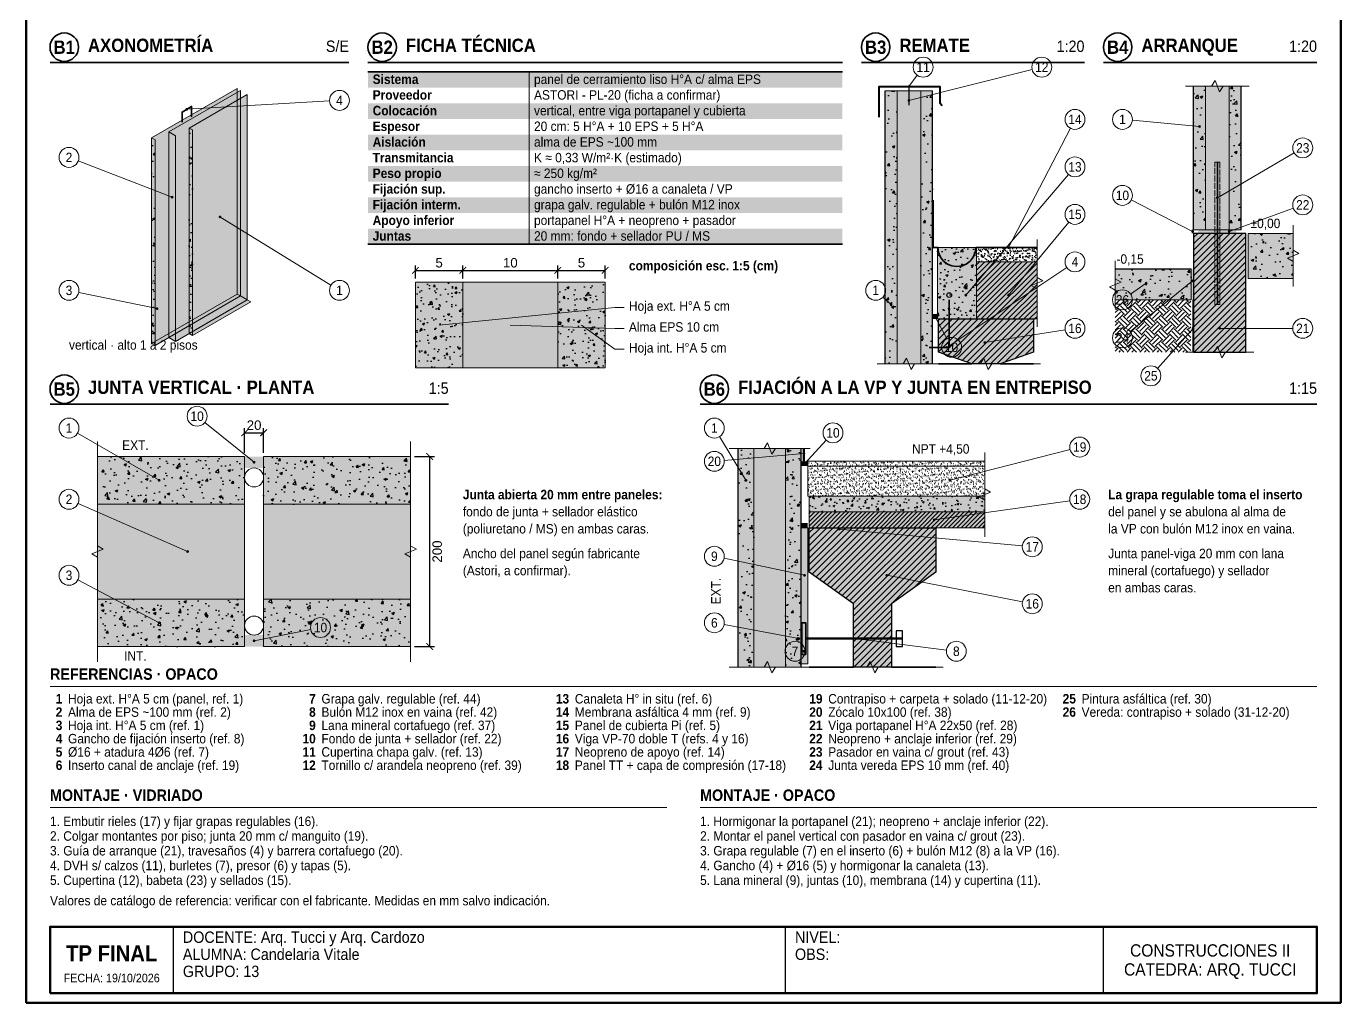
# Model space of a CAD drawing. Header units: millimetres. Extents: x 10 to 287, y 10 to 410.
# Drawn here: x 10 to 287, y 10 to 215.6 of the extents above; entities that cross this region are included whole.
import ezdxf
from ezdxf.enums import TextEntityAlignment as Align

# ---------------------------------------------------------------- set-up
doc = ezdxf.new("R2010")
doc.units = ezdxf.units.MM
doc.linetypes.add('DASHED', pattern=[1.524, 1.27, -0.254])
for name, color, linetype in [('0-MARCO', 7, 'Continuous'), ('1-ACERO', 7, 'Continuous'), ('1-AISLACION', 8, 'Continuous'), ('1-CHAPA', 7, 'Continuous'), ('1-CONTORNO', 7, 'Continuous'), ('1-EPDM', 250, 'Continuous'), ('1-HORMIGON', 8, 'Continuous'), ('1-OCULTAR', 7, 'Continuous'), ('1-SELLADOS', 250, 'Continuous'), ('1-SUELO', 8, 'Continuous'), ('1-TORNILLERIA', 7, 'Continuous'), ('1-VISTA', 8, 'Continuous'), ('2-COTAS', 7, 'Continuous'), ('3-REFERENCIAS', 7, 'Continuous'), ('3-TABLAS', 7, 'Continuous'), ('3-TEXTOS', 7, 'Continuous'), ('3-TITULOS', 7, 'Continuous')]:
    doc.layers.add(name, color=color, linetype=linetype)
doc.styles.add('ARIAL', font='arial.ttf')
doc.styles.add('ARIAL-NEGRITA', font='arialbd.ttf')
doc.dimstyles.new('CATALOGO', dxfattribs={"dimtxt": 2, "dimasz": 1.4, "dimexe": 1, "dimexo": 0.8, "dimgap": 0.6, "dimtad": 1, "dimdec": 0, "dimtxsty": 'ARIAL', "dimblk": 'ARCHTICK', "dimcen": 2.5, "dimclrd": 7, "dimclre": 7, "dimclrt": 7, "dimazin": 3, "dimtfac": 1, "dimtmove": 0, "dimatfit": 3, "dimarcsym": 0})

# ---------------------------------------------------------------- blocks, each defined once
blk = doc.blocks.new('_ARCHTICK')
at = {"color": 0, "linetype": 'ByBlock', "const_width": 0.15}
blk.add_lwpolyline([(-0.5, -0.5), (0.5, 0.5)], dxfattribs=at)

msp = doc.modelspace()

# ---------------------------------------------------------------- hatches: boundary and pattern name
at = {"layer": '1-ACERO'}
h = msp.add_hatch(color=8, dxfattribs=at)
h.dxf.hatch_style = 1
h.paths.add_polyline_path([(173.6, 124), (174.13, 124), (174.13, 126.67), (173.6, 126.67)])
h = msp.add_hatch(color=8, dxfattribs=at)
h.dxf.hatch_style = 1
h.paths.add_polyline_path([(172.33, 84.67), (173.33, 84.67), (173.33, 88.67), (172.33, 88.67)])
at = {"layer": '1-AISLACION', "true_color": 0xfcf3cd}
h = msp.add_hatch(color=254, dxfattribs=at)
h.dxf.hatch_style = 1
h.paths.add_polyline_path([(258.5, 172.75), (263.5, 172.75), (263.5, 203), (258.5, 203)])
h = msp.add_hatch(color=254, dxfattribs=at)
h.dxf.hatch_style = 1
h.paths.add_polyline_path([(193.5, 144.5), (198.5, 144.5), (198.5, 202), (193.5, 202)])
h = msp.add_hatch(color=254, dxfattribs=at)
h.dxf.hatch_style = 1
h.paths.add_polyline_path([(255.5, 158), (256, 158), (256, 164.5), (255.5, 164.5)])
h = msp.add_hatch(color=254, dxfattribs=at)
h.dxf.hatch_style = 1
h.paths.add_polyline_path([(163.33, 80.67), (170, 80.67), (170, 126.67), (163.33, 126.67)])
h = msp.add_hatch(color=254, dxfattribs=at)
h.dxf.hatch_style = 1
h.paths.add_polyline_path([(25, 115), (56, 115), (56, 95), (25, 95)])
h = msp.add_hatch(color=254, dxfattribs=at)
h.dxf.hatch_style = 1
h.paths.add_polyline_path([(60, 115), (91, 115), (91, 95), (60, 95)])
at = {"layer": '1-AISLACION'}
h = msp.add_hatch(dxfattribs=at)
h.set_pattern_fill('INSUL', color=8, scale=0.03, angle=90)
h.paths.add_polyline_path([(173.33, 81.33), (174.67, 81.33), (174.67, 110), (173.33, 110)])
at = {"layer": '1-EPDM'}
h = msp.add_hatch(color=250, dxfattribs=at)
h.dxf.hatch_style = 1
h.paths.add_polyline_path([(257, 172), (265, 172), (265, 172.75), (257, 172.75)])
at = {"layer": '1-HORMIGON', "true_color": 0xe1e1e1}
h = msp.add_hatch(color=254, dxfattribs=at)
h.dxf.hatch_style = 1
h.paths.add_polyline_path([(256, 172.75), (258.5, 172.75), (258.5, 203), (256, 203)])
at = {"layer": '1-HORMIGON'}
h = msp.add_hatch(dxfattribs=at)
h.set_pattern_fill('AR-CONC', color=8, scale=0.03)
h.paths.add_polyline_path([(256, 172.75), (258.5, 172.75), (258.5, 203), (256, 203)])
at = {"layer": '1-HORMIGON', "true_color": 0xe1e1e1}
h = msp.add_hatch(color=254, dxfattribs=at)
h.dxf.hatch_style = 1
h.paths.add_polyline_path([(263.5, 172.75), (266, 172.75), (266, 203), (263.5, 203)])
at = {"layer": '1-HORMIGON'}
h = msp.add_hatch(dxfattribs=at)
h.set_pattern_fill('AR-CONC', color=8, scale=0.03)
h.paths.add_polyline_path([(263.5, 172.75), (266, 172.75), (266, 203), (263.5, 203)])
at = {"layer": '1-HORMIGON', "true_color": 0xe1e1e1}
h = msp.add_hatch(color=254, dxfattribs=at)
h.dxf.hatch_style = 1
h.paths.add_polyline_path([(191, 144.5), (193.5, 144.5), (193.5, 202), (191, 202)])
at = {"layer": '1-HORMIGON'}
h = msp.add_hatch(dxfattribs=at)
h.set_pattern_fill('AR-CONC', color=8, scale=0.03)
h.paths.add_polyline_path([(191, 144.5), (193.5, 144.5), (193.5, 202), (191, 202)])
at = {"layer": '1-HORMIGON', "true_color": 0xe1e1e1}
h = msp.add_hatch(color=254, dxfattribs=at)
h.dxf.hatch_style = 1
h.paths.add_polyline_path([(198.5, 144.5), (201, 144.5), (201, 202), (198.5, 202)])
at = {"layer": '1-HORMIGON'}
h = msp.add_hatch(dxfattribs=at)
h.set_pattern_fill('AR-CONC', color=8, scale=0.03)
h.paths.add_polyline_path([(198.5, 144.5), (201, 144.5), (201, 202), (198.5, 202)])
h = msp.add_hatch(dxfattribs=at)
h.set_pattern_fill('AR-CONC', color=8, scale=0.02)
h.paths.add_polyline_path([(45.05, 150.49), (45.05, 193.77), (44.33, 194.18), (44.33, 150.91)])
h = msp.add_hatch(dxfattribs=at)
h.set_pattern_fill('AR-CONC', color=8, scale=0.02)
h.paths.add_polyline_path([(37.13, 148.41), (37.13, 191.69), (36.41, 192.1), (36.41, 148.83)])
at = {"layer": '1-HORMIGON', "true_color": 0xd7d7d7}
h = msp.add_hatch(color=254, dxfattribs=at)
h.dxf.hatch_style = 1
h.paths.add_polyline_path([(256, 147), (267, 147), (267, 172), (256, 172)])
at = {"layer": '1-HORMIGON'}
h = msp.add_hatch(dxfattribs=at)
h.set_pattern_fill('ANSI31', color=8, scale=0.3)
h.paths.add_polyline_path([(256, 147), (267, 147), (267, 172), (256, 172)])
at = {"layer": '1-HORMIGON', "true_color": 0xe1e1e1}
h = msp.add_hatch(color=254, dxfattribs=at)
h.dxf.hatch_style = 1
h.paths.add_polyline_path([(267.5, 162.5), (277, 162.5), (277, 172), (267.5, 172)])
at = {"layer": '1-HORMIGON'}
h = msp.add_hatch(dxfattribs=at)
h.set_pattern_fill('AR-CONC', color=8, scale=0.03)
h.paths.add_polyline_path([(267.5, 162.5), (277, 162.5), (277, 172), (267.5, 172)])
at = {"layer": '1-HORMIGON', "true_color": 0xe1e1e1}
h = msp.add_hatch(color=254, dxfattribs=at)
h.dxf.hatch_style = 1
h.paths.add_polyline_path([(202, 154), (210.25, 154), (210.25, 169), (202, 169)])
at = {"layer": '1-HORMIGON'}
h = msp.add_hatch(dxfattribs=at)
h.set_pattern_fill('AR-CONC', color=8, scale=0.025)
h.paths.add_polyline_path([(202, 154), (210.25, 154), (210.25, 169), (202, 169)])
h = msp.add_hatch(dxfattribs=at)
h.set_pattern_fill('AR-SAND', color=8, scale=0.02)
h.paths.add_polyline_path([(210.25, 166), (223, 166), (223, 169), (210.25, 169)])
at = {"layer": '1-HORMIGON', "true_color": 0xd7d7d7}
h = msp.add_hatch(color=254, dxfattribs=at)
h.dxf.hatch_style = 1
h.paths.add_polyline_path([(210.25, 154), (223, 154), (223, 166), (210.25, 166)])
at = {"layer": '1-HORMIGON'}
h = msp.add_hatch(dxfattribs=at)
h.set_pattern_fill('ANSI31', color=8, scale=0.25)
h.paths.add_polyline_path([(210.25, 154), (223, 154), (223, 166), (210.25, 166)])
at = {"layer": '1-HORMIGON', "true_color": 0xe1e1e1}
h = msp.add_hatch(color=254, dxfattribs=at)
h.dxf.hatch_style = 1
h.paths.add_polyline_path([(239.5, 158), (255.5, 158), (255.5, 164.5), (239.5, 164.5)])
at = {"layer": '1-HORMIGON'}
h = msp.add_hatch(dxfattribs=at)
h.set_pattern_fill('AR-CONC', color=8, scale=0.03)
h.paths.add_polyline_path([(239.5, 158), (255.5, 158), (255.5, 164.5), (239.5, 164.5)])
at = {"layer": '1-HORMIGON', "true_color": 0xe1e1e1}
h = msp.add_hatch(color=254, dxfattribs=at)
h.dxf.hatch_style = 1
h.paths.add_polyline_path([(92, 143.7), (102, 143.7), (102, 161.7), (92, 161.7)])
at = {"layer": '1-HORMIGON'}
h = msp.add_hatch(dxfattribs=at)
h.set_pattern_fill('AR-CONC', color=8, scale=0.025)
h.paths.add_polyline_path([(92, 143.7), (102, 143.7), (102, 161.7), (92, 161.7)])
at = {"layer": '1-HORMIGON', "true_color": 0xfcf3cd}
h = msp.add_hatch(color=254, dxfattribs=at)
h.dxf.hatch_style = 1
h.paths.add_polyline_path([(102, 143.7), (122, 143.7), (122, 161.7), (102, 161.7)])
at = {"layer": '1-HORMIGON', "true_color": 0xe1e1e1}
h = msp.add_hatch(color=254, dxfattribs=at)
h.dxf.hatch_style = 1
h.paths.add_polyline_path([(122, 143.7), (132, 143.7), (132, 161.7), (122, 161.7)])
at = {"layer": '1-HORMIGON'}
h = msp.add_hatch(dxfattribs=at)
h.set_pattern_fill('AR-CONC', color=8, scale=0.025)
h.paths.add_polyline_path([(122, 143.7), (132, 143.7), (132, 161.7), (122, 161.7)])
at = {"layer": '1-HORMIGON', "true_color": 0xd7d7d7}
h = msp.add_hatch(color=254, dxfattribs=at)
h.dxf.hatch_style = 1
h.paths.add_polyline_path([(202.25, 154), (222.25, 154), (222.25, 147), (215.25, 144.5), (222.25, 144.5), (202.25, 144.5), (209.25, 144.5), (202.25, 147)])
at = {"layer": '1-HORMIGON'}
h = msp.add_hatch(dxfattribs=at)
h.set_pattern_fill('ANSI31', color=8, scale=0.3)
h.paths.add_polyline_path([(202.25, 154), (222.25, 154), (222.25, 147), (215.25, 144.5), (222.25, 144.5), (202.25, 144.5), (209.25, 144.5), (202.25, 147)])
at = {"layer": '1-HORMIGON', "true_color": 0xe1e1e1}
h = msp.add_hatch(color=254, dxfattribs=at)
h.dxf.hatch_style = 1
h.paths.add_polyline_path([(25, 125), (56, 125), (56, 115), (25, 115)])
at = {"layer": '1-HORMIGON'}
h = msp.add_hatch(dxfattribs=at)
h.set_pattern_fill('AR-CONC', color=8, scale=0.03)
h.paths.add_polyline_path([(25, 125), (56, 125), (56, 115), (25, 115)])
at = {"layer": '1-HORMIGON', "true_color": 0xe1e1e1}
h = msp.add_hatch(color=254, dxfattribs=at)
h.dxf.hatch_style = 1
h.paths.add_polyline_path([(60, 125), (91, 125), (91, 115), (60, 115)])
at = {"layer": '1-HORMIGON'}
h = msp.add_hatch(dxfattribs=at)
h.set_pattern_fill('AR-CONC', color=8, scale=0.03)
h.paths.add_polyline_path([(60, 125), (91, 125), (91, 115), (60, 115)])
at = {"layer": '1-HORMIGON', "true_color": 0xe1e1e1}
h = msp.add_hatch(color=254, dxfattribs=at)
h.dxf.hatch_style = 1
h.paths.add_polyline_path([(160, 80.67), (163.33, 80.67), (163.33, 126.67), (160, 126.67)])
at = {"layer": '1-HORMIGON'}
h = msp.add_hatch(dxfattribs=at)
h.set_pattern_fill('AR-CONC', color=8, scale=0.03)
h.paths.add_polyline_path([(160, 80.67), (163.33, 80.67), (163.33, 126.67), (160, 126.67)])
at = {"layer": '1-HORMIGON', "true_color": 0xe1e1e1}
h = msp.add_hatch(color=254, dxfattribs=at)
h.dxf.hatch_style = 1
h.paths.add_polyline_path([(170, 80.67), (173.33, 80.67), (173.33, 126.67), (170, 126.67)])
at = {"layer": '1-HORMIGON'}
h = msp.add_hatch(dxfattribs=at)
h.set_pattern_fill('AR-CONC', color=8, scale=0.03)
h.paths.add_polyline_path([(170, 80.67), (173.33, 80.67), (173.33, 126.67), (170, 126.67)])
h = msp.add_hatch(dxfattribs=at)
h.set_pattern_fill('AR-SAND', color=8, scale=0.02)
h.paths.add_polyline_path([(174.67, 116.67), (212, 116.67), (212, 124), (174.67, 124)])
at = {"layer": '1-HORMIGON', "true_color": 0xe1e1e1}
h = msp.add_hatch(color=254, dxfattribs=at)
h.dxf.hatch_style = 1
h.paths.add_polyline_path([(175, 113.33), (212, 113.33), (212, 116.67), (175, 116.67)])
at = {"layer": '1-HORMIGON'}
h = msp.add_hatch(dxfattribs=at)
h.set_pattern_fill('AR-CONC', color=8, scale=0.02)
h.paths.add_polyline_path([(175, 113.33), (212, 113.33), (212, 116.67), (175, 116.67)])
at = {"layer": '1-HORMIGON', "true_color": 0xd7d7d7}
h = msp.add_hatch(color=254, dxfattribs=at)
h.dxf.hatch_style = 1
h.paths.add_polyline_path([(175, 110), (212, 110), (212, 113.33), (175, 113.33)])
at = {"layer": '1-HORMIGON'}
h = msp.add_hatch(dxfattribs=at)
h.set_pattern_fill('ANSI31', color=8, scale=0.2)
h.paths.add_polyline_path([(175, 110), (212, 110), (212, 113.33), (175, 113.33)])
at = {"layer": '1-HORMIGON', "true_color": 0xd7d7d7}
h = msp.add_hatch(color=254, dxfattribs=at)
h.dxf.hatch_style = 1
h.paths.add_polyline_path([(175, 110), (201.67, 110), (201.67, 100.67), (192.33, 94), (192.33, 80.67), (201.67, 80.67), (175, 80.67), (184.33, 80.67), (184.33, 94), (175, 100.67)])
at = {"layer": '1-HORMIGON'}
h = msp.add_hatch(dxfattribs=at)
h.set_pattern_fill('ANSI31', color=8, scale=0.3)
h.paths.add_polyline_path([(175, 110), (201.67, 110), (201.67, 100.67), (192.33, 94), (192.33, 80.67), (201.67, 80.67), (175, 80.67), (184.33, 80.67), (184.33, 94), (175, 100.67)])
at = {"layer": '1-HORMIGON', "true_color": 0xe1e1e1}
h = msp.add_hatch(color=254, dxfattribs=at)
h.dxf.hatch_style = 1
h.paths.add_polyline_path([(25, 95), (56, 95), (56, 85), (25, 85)])
at = {"layer": '1-HORMIGON'}
h = msp.add_hatch(dxfattribs=at)
h.set_pattern_fill('AR-CONC', color=8, scale=0.03)
h.paths.add_polyline_path([(25, 95), (56, 95), (56, 85), (25, 85)])
at = {"layer": '1-HORMIGON', "true_color": 0xe1e1e1}
h = msp.add_hatch(color=254, dxfattribs=at)
h.dxf.hatch_style = 1
h.paths.add_polyline_path([(60, 95), (91, 95), (91, 85), (60, 85)])
at = {"layer": '1-HORMIGON'}
h = msp.add_hatch(dxfattribs=at)
h.set_pattern_fill('AR-CONC', color=8, scale=0.03)
h.paths.add_polyline_path([(60, 95), (91, 95), (91, 85), (60, 85)])
at = {"layer": '1-OCULTAR', "true_color": 0xe1e1e1}
h = msp.add_hatch(color=254, dxfattribs=at)
h.dxf.hatch_style = 1
h.paths.add_polyline_path([(36.41, 192.1), (36.41, 148.83), (54.42, 159.23), (54.42, 202.5)])
at = {"layer": '1-OCULTAR', "true_color": 0xfcf3cd}
h = msp.add_hatch(color=254, dxfattribs=at)
h.dxf.hatch_style = 1
h.paths.add_polyline_path([(40.01, 193.35), (40.01, 150.08), (55.14, 158.82), (55.14, 202.09)])
at = {"layer": '1-OCULTAR', "true_color": 0xe1e1e1}
h = msp.add_hatch(color=254, dxfattribs=at)
h.dxf.hatch_style = 1
h.paths.add_polyline_path([(44.33, 194.18), (44.33, 150.91), (56.58, 157.98), (56.58, 201.26)])
h = msp.add_hatch(color=254, dxfattribs=at)
h.dxf.hatch_style = 1
h.paths.add_polyline_path([(45.05, 150.49), (45.05, 193.77), (44.33, 194.18), (44.33, 150.91)])
h = msp.add_hatch(color=254, dxfattribs=at)
h.dxf.hatch_style = 1
h.paths.add_polyline_path([(37.13, 148.41), (37.13, 191.69), (36.41, 192.1), (36.41, 148.83)])
at = {"layer": '1-OCULTAR', "true_color": 0xfcf3cd}
h = msp.add_hatch(color=254, dxfattribs=at)
h.dxf.hatch_style = 1
h.paths.add_polyline_path([(41.45, 149.25), (41.45, 192.52), (40.01, 193.35), (40.01, 150.08)])
at = {"layer": '1-OCULTAR', "true_color": 0xffffff}
h = msp.add_hatch(color=7, dxfattribs=at)
h.dxf.hatch_style = 1
h.paths.add_polyline_path([(202.1, 169), (202.24, 167.96), (202.64, 167), (203.27, 166.17), (204.1, 165.54), (205.06, 165.14), (206.1, 165), (207.14, 165.14), (208.1, 165.54), (208.93, 166.17), (209.56, 167), (209.96, 167.96), (210.1, 169)])
at = {"layer": '1-OCULTAR', "true_color": 0xe1e1e1}
h = msp.add_hatch(color=254, dxfattribs=at)
h.dxf.hatch_style = 1
h.paths.add_polyline_path([(36.41, 148.83), (37.13, 148.41), (55.14, 158.82), (54.42, 159.23)])
at = {"layer": '1-OCULTAR', "true_color": 0xfcf3cd}
h = msp.add_hatch(color=254, dxfattribs=at)
h.dxf.hatch_style = 1
h.paths.add_polyline_path([(40.01, 150.08), (41.45, 149.25), (56.58, 157.98), (55.14, 158.82)])
at = {"layer": '1-OCULTAR', "true_color": 0xe1e1e1}
h = msp.add_hatch(color=254, dxfattribs=at)
h.dxf.hatch_style = 1
h.paths.add_polyline_path([(44.33, 150.91), (45.05, 150.49), (57.31, 157.57), (56.58, 157.98)])
at = {"layer": '1-SELLADOS'}
h = msp.add_hatch(color=250, dxfattribs=at)
h.dxf.hatch_style = 1
h.paths.add_polyline_path([(255.6, 172), (256, 172), (256, 172.75), (255.6, 172.75)])
h = msp.add_hatch(color=250, dxfattribs=at)
h.dxf.hatch_style = 1
h.paths.add_polyline_path([(201, 154), (202, 154), (202, 155), (201, 155)])
h = msp.add_hatch(color=250, dxfattribs=at)
h.dxf.hatch_style = 1
h.paths.add_polyline_path([(56, 125), (60, 125), (60, 122.6), (56, 122.6)])
h = msp.add_hatch(color=250, dxfattribs=at)
h.dxf.hatch_style = 1
h.paths.add_polyline_path([(173.33, 123), (174.67, 123), (174.67, 124), (173.33, 124)])
h = msp.add_hatch(color=250, dxfattribs=at)
h.dxf.hatch_style = 1
h.paths.add_polyline_path([(173.33, 110), (174.67, 110), (174.67, 111), (173.33, 111)])
h = msp.add_hatch(color=250, dxfattribs=at)
h.dxf.hatch_style = 1
h.paths.add_polyline_path([(56, 85), (60, 85), (60, 87.4), (56, 87.4)])
at = {"layer": '1-SUELO'}
h = msp.add_hatch(dxfattribs=at)
h.set_pattern_fill('EARTH', color=8, scale=0.3, angle=45)
h.paths.add_polyline_path([(239.5, 147), (255.4, 147), (255.4, 157.9), (239.5, 157.9)])
at = {"layer": '3-REFERENCIAS'}
h = msp.add_hatch(color=256, dxfattribs=at)
h.dxf.hatch_style = 1
edge = h.paths.add_edge_path()
edge.add_arc((196, 202.9), 0.3, 0, 360)
h = msp.add_hatch(color=256, dxfattribs=at)
h.dxf.hatch_style = 1
edge = h.paths.add_edge_path()
edge.add_arc((196, 200), 0.3, 0, 360)
h = msp.add_hatch(color=256, dxfattribs=at)
h.dxf.hatch_style = 1
edge = h.paths.add_edge_path()
edge.add_arc((43.83, 198.13), 0.3, 0, 360)
h = msp.add_hatch(color=256, dxfattribs=at)
h.dxf.hatch_style = 1
edge = h.paths.add_edge_path()
edge.add_arc((257.25, 194.5), 0.3, 0, 360)
h = msp.add_hatch(color=256, dxfattribs=at)
h.dxf.hatch_style = 1
edge = h.paths.add_edge_path()
edge.add_arc((40.73, 179.62), 0.3, 0, 360)
h = msp.add_hatch(color=256, dxfattribs=at)
h.dxf.hatch_style = 1
edge = h.paths.add_edge_path()
edge.add_arc((261, 179.5), 0.3, 0, 360)
h = msp.add_hatch(color=256, dxfattribs=at)
h.dxf.hatch_style = 1
edge = h.paths.add_edge_path()
edge.add_arc((50.82, 175.46), 0.3, 0, 360)
h = msp.add_hatch(color=256, dxfattribs=at)
h.dxf.hatch_style = 1
edge = h.paths.add_edge_path()
edge.add_arc((255.8, 172.4), 0.3, 0, 360)
h = msp.add_hatch(color=256, dxfattribs=at)
h.dxf.hatch_style = 1
edge = h.paths.add_edge_path()
edge.add_arc((263.5, 172.4), 0.3, 0, 360)
h = msp.add_hatch(color=256, dxfattribs=at)
h.dxf.hatch_style = 1
edge = h.paths.add_edge_path()
edge.add_arc((217, 169), 0.3, 0, 360)
h = msp.add_hatch(color=256, dxfattribs=at)
h.dxf.hatch_style = 1
edge = h.paths.add_edge_path()
edge.add_arc((246, 161.5), 0.3, 0, 360)
h = msp.add_hatch(color=256, dxfattribs=at)
h.dxf.hatch_style = 1
edge = h.paths.add_edge_path()
edge.add_arc((255.75, 162), 0.3, 0, 360)
h = msp.add_hatch(color=256, dxfattribs=at)
h.dxf.hatch_style = 1
edge = h.paths.add_edge_path()
edge.add_arc((208, 159), 0.3, 0, 360)
h = msp.add_hatch(color=256, dxfattribs=at)
h.dxf.hatch_style = 1
edge = h.paths.add_edge_path()
edge.add_arc((217, 159), 0.3, 0, 360)
h = msp.add_hatch(color=256, dxfattribs=at)
h.dxf.hatch_style = 1
edge = h.paths.add_edge_path()
edge.add_arc((37.56, 156.15), 0.3, 0, 360)
h = msp.add_hatch(color=256, dxfattribs=at)
h.dxf.hatch_style = 1
edge = h.paths.add_edge_path()
edge.add_arc((192.25, 157), 0.3, 0, 360)
h = msp.add_hatch(color=256, dxfattribs=at)
h.dxf.hatch_style = 1
edge = h.paths.add_edge_path()
edge.add_arc((201.5, 154.5), 0.3, 0, 360)
h = msp.add_hatch(color=256, dxfattribs=at)
h.dxf.hatch_style = 1
edge = h.paths.add_edge_path()
edge.add_arc((255.9, 152), 0.3, 0, 360)
h = msp.add_hatch(color=256, dxfattribs=at)
h.dxf.hatch_style = 1
edge = h.paths.add_edge_path()
edge.add_arc((261.5, 152), 0.3, 0, 360)
h = msp.add_hatch(color=256, dxfattribs=at)
h.dxf.hatch_style = 1
edge = h.paths.add_edge_path()
edge.add_arc((204, 148), 0.3, 0, 360)
h = msp.add_hatch(color=256, dxfattribs=at)
h.dxf.hatch_style = 1
edge = h.paths.add_edge_path()
edge.add_arc((212, 149), 0.3, 0, 360)
h = msp.add_hatch(color=256, dxfattribs=at)
h.dxf.hatch_style = 1
edge = h.paths.add_edge_path()
edge.add_arc((173.87, 125.67), 0.3, 0, 360)
h = msp.add_hatch(color=256, dxfattribs=at)
h.dxf.hatch_style = 1
edge = h.paths.add_edge_path()
edge.add_arc((58, 123.8), 0.3, 0, 360)
h = msp.add_hatch(color=256, dxfattribs=at)
h.dxf.hatch_style = 1
edge = h.paths.add_edge_path()
edge.add_arc((174, 123.47), 0.3, 0, 360)
h = msp.add_hatch(color=256, dxfattribs=at)
h.dxf.hatch_style = 1
edge = h.paths.add_edge_path()
edge.add_arc((38, 120), 0.3, 0, 360)
h = msp.add_hatch(color=256, dxfattribs=at)
h.dxf.hatch_style = 1
edge = h.paths.add_edge_path()
edge.add_arc((161.67, 120), 0.3, 0, 360)
h = msp.add_hatch(color=256, dxfattribs=at)
h.dxf.hatch_style = 1
edge = h.paths.add_edge_path()
edge.add_arc((204.67, 120), 0.3, 0, 360)
h = msp.add_hatch(color=256, dxfattribs=at)
h.dxf.hatch_style = 1
edge = h.paths.add_edge_path()
edge.add_arc((201.33, 111.67), 0.3, 0, 360)
h = msp.add_hatch(color=256, dxfattribs=at)
h.dxf.hatch_style = 1
edge = h.paths.add_edge_path()
edge.add_arc((181.33, 109.73), 0.3, 0, 360)
h = msp.add_hatch(color=256, dxfattribs=at)
h.dxf.hatch_style = 1
edge = h.paths.add_edge_path()
edge.add_arc((44, 105), 0.3, 0, 360)
h = msp.add_hatch(color=256, dxfattribs=at)
h.dxf.hatch_style = 1
edge = h.paths.add_edge_path()
edge.add_arc((174, 100), 0.3, 0, 360)
h = msp.add_hatch(color=256, dxfattribs=at)
h.dxf.hatch_style = 1
edge = h.paths.add_edge_path()
edge.add_arc((191.33, 100), 0.3, 0, 360)
h = msp.add_hatch(color=256, dxfattribs=at)
h.dxf.hatch_style = 1
edge = h.paths.add_edge_path()
edge.add_arc((38, 90), 0.3, 0, 360)
h = msp.add_hatch(color=256, dxfattribs=at)
h.dxf.hatch_style = 1
edge = h.paths.add_edge_path()
edge.add_arc((58, 86.2), 0.3, 0, 360)
h = msp.add_hatch(color=256, dxfattribs=at)
h.dxf.hatch_style = 1
edge = h.paths.add_edge_path()
edge.add_arc((172.8, 86.67), 0.3, 0, 360)
h = msp.add_hatch(color=256, dxfattribs=at)
h.dxf.hatch_style = 1
edge = h.paths.add_edge_path()
edge.add_arc((184.67, 86.67), 0.3, 0, 360)
h = msp.add_hatch(color=256, dxfattribs=at)
h.dxf.hatch_style = 1
edge = h.paths.add_edge_path()
edge.add_arc((173.87, 84), 0.3, 0, 360)
at = {"layer": '3-TABLAS', "true_color": 0xeeeeee}
h = msp.add_hatch(color=7, dxfattribs=at)
h.dxf.hatch_style = 1
h.paths.add_polyline_path([(82, 202.7), (182, 202.7), (182, 206), (82, 206)])
h = msp.add_hatch(color=7, dxfattribs=at)
h.dxf.hatch_style = 1
h.paths.add_polyline_path([(82, 196.1), (182, 196.1), (182, 199.4), (82, 199.4)])
h = msp.add_hatch(color=7, dxfattribs=at)
h.dxf.hatch_style = 1
h.paths.add_polyline_path([(82, 189.5), (182, 189.5), (182, 192.8), (82, 192.8)])
h = msp.add_hatch(color=7, dxfattribs=at)
h.dxf.hatch_style = 1
h.paths.add_polyline_path([(82, 182.9), (182, 182.9), (182, 186.2), (82, 186.2)])
h = msp.add_hatch(color=7, dxfattribs=at)
h.dxf.hatch_style = 1
h.paths.add_polyline_path([(82, 176.3), (182, 176.3), (182, 179.6), (82, 179.6)])
h = msp.add_hatch(color=7, dxfattribs=at)
h.dxf.hatch_style = 1
h.paths.add_polyline_path([(82, 169.7), (182, 169.7), (182, 173), (82, 173)])

# ---------------------------------------------------------------- linework, layer by layer
at = {"layer": '0-MARCO', "lineweight": 50}
for points in [[(10, 10), (287, 10), (287, 410), (10, 410)], [(15, 12), (282, 12), (282, 26), (15, 26)]]:
    msp.add_lwpolyline(points, close=True, dxfattribs=at)
at = {"layer": '0-MARCO', "lineweight": 25}
for points in [[(41, 12), (41, 26)], [(170, 12), (170, 26)], [(237, 12), (237, 26)]]:
    msp.add_lwpolyline(points, dxfattribs=at)
at = {"layer": '1-ACERO', "lineweight": 35}
msp.add_lwpolyline([(173.47, 83.33), (174.27, 83.33), (174.27, 90), (173.47, 90), (173.47, 83.33)], dxfattribs=at)
at = {"layer": '1-AISLACION', "lineweight": 9}
for points in [[(258.5, 172.75), (263.5, 172.75), (263.5, 203), (258.5, 203)], [(193.5, 144.5), (198.5, 144.5), (198.5, 202), (193.5, 202)], [(163.33, 80.67), (170, 80.67), (170, 126.67), (163.33, 126.67)], [(25, 115), (56, 115), (56, 95), (25, 95)], [(60, 115), (91, 115), (91, 95), (60, 95)], [(173.33, 81.33), (174.67, 81.33), (174.67, 110), (173.33, 110)]]:
    msp.add_lwpolyline(points, close=True, dxfattribs=at)
at = {"layer": '1-CHAPA', "lineweight": 40}
msp.add_lwpolyline([(189.75, 196.5), (189.75, 202.9), (202.5, 202.9), (202.5, 199.5), (203, 198.9)], dxfattribs=at)
at = {"layer": '1-CHAPA', "lineweight": 35}
msp.add_lwpolyline([(201.1, 179), (201.1, 169), (202.1, 169), (202.24, 167.96), (202.64, 167), (203.27, 166.17), (204.1, 165.54), (205.06, 165.14), (206.1, 165), (207.14, 165.14), (208.1, 165.54), (208.93, 166.17), (209.56, 167), (209.96, 167.96), (210.1, 169), (210.25, 169), (223, 169)], dxfattribs=at)
at = {"layer": '1-CONTORNO', "lineweight": 13}
for points in [[(36.41, 192.1), (36.41, 148.83), (54.42, 159.23), (54.42, 202.5)], [(40.01, 193.35), (40.01, 150.08), (55.14, 158.82), (55.14, 202.09)], [(44.33, 194.18), (44.33, 150.91), (56.58, 157.98), (56.58, 201.26)], [(36.41, 148.83), (37.13, 148.41), (55.14, 158.82), (54.42, 159.23)], [(40.01, 150.08), (41.45, 149.25), (56.58, 157.98), (55.14, 158.82)], [(44.33, 150.91), (45.05, 150.49), (57.31, 157.57), (56.58, 157.98)]]:
    msp.add_lwpolyline(points, close=True, dxfattribs=at)
for points in [[(254.3, 203), (259.8, 203), (260.52, 204.2), (261.48, 201.8), (262.2, 203), (267.7, 203)], [(277, 160.8), (277, 166.05), (275.8, 166.77), (278.2, 167.73), (277, 168.45), (277, 173.7)], [(223, 152.3), (223, 160.3), (221.8, 161.02), (224.2, 161.98), (223, 162.7), (223, 170.7)], [(239.5, 166.2), (239.5, 162.45), (240.7, 161.73), (238.3, 160.77), (239.5, 160.05), (239.5, 156.3)], [(254.3, 147), (260.3, 147), (261.02, 148.2), (261.98, 145.8), (262.7, 147), (268.7, 147)], [(189.3, 144.5), (194.8, 144.5), (195.52, 145.7), (196.48, 143.3), (197.2, 144.5), (202.7, 144.5)], [(200.8, 144.5), (211.05, 144.5), (211.77, 145.7), (212.73, 143.3), (213.45, 144.5), (223.7, 144.5)], [(25, 128.2), (25, 106.2), (26.2, 105.48), (23.8, 104.52), (25, 103.8), (25, 81.8)], [(91, 128.2), (91, 106.2), (92.2, 105.48), (89.8, 104.52), (91, 103.8), (91, 81.8)], [(158.13, 126.67), (165.47, 126.67), (166.19, 127.87), (167.15, 125.47), (167.87, 126.67), (175.2, 126.67)], [(212, 108.13), (212, 115.8), (210.8, 116.52), (213.2, 117.48), (212, 118.2), (212, 125.87)], [(158.13, 80.67), (165.47, 80.67), (166.19, 81.87), (167.15, 79.47), (167.87, 80.67), (175.2, 80.67)], [(173.47, 80.67), (187.13, 80.67), (187.85, 81.87), (188.81, 79.47), (189.53, 80.67), (203.2, 80.67)]]:
    msp.add_lwpolyline(points, dxfattribs=at)
at = {"layer": '1-CONTORNO', "lineweight": 25}
for points in [[(256, 172.75), (256, 203)], [(266, 172.75), (266, 203)], [(191, 144.5), (191, 202)], [(201, 144.5), (201, 202)], [(239.5, 164.5), (255.5, 164.5)], [(160, 80.67), (160, 126.67)], [(173.33, 80.67), (173.33, 126.67)]]:
    msp.add_lwpolyline(points, dxfattribs=at)
at = {"layer": '1-CONTORNO', "lineweight": 18}
for points in [[(45.05, 150.49), (45.05, 193.77), (44.33, 194.18), (44.33, 150.91)], [(37.13, 148.41), (37.13, 191.69), (36.41, 192.1), (36.41, 148.83)], [(41.45, 149.25), (41.45, 192.52), (40.01, 193.35), (40.01, 150.08)]]:
    msp.add_lwpolyline(points, close=True, dxfattribs=at)
at = {"layer": '1-HORMIGON', "lineweight": 13}
for points in [[(256, 172.75), (258.5, 172.75), (258.5, 203), (256, 203)], [(263.5, 172.75), (266, 172.75), (266, 203), (263.5, 203)], [(191, 144.5), (193.5, 144.5), (193.5, 202), (191, 202)], [(198.5, 144.5), (201, 144.5), (201, 202), (198.5, 202)], [(267.5, 162.5), (277, 162.5), (277, 172), (267.5, 172)], [(239.5, 158), (255.5, 158), (255.5, 164.5), (239.5, 164.5)], [(25, 125), (56, 125), (56, 115), (25, 115)], [(60, 125), (91, 125), (91, 115), (60, 115)], [(160, 80.67), (163.33, 80.67), (163.33, 126.67), (160, 126.67)], [(170, 80.67), (173.33, 80.67), (173.33, 126.67), (170, 126.67)], [(174.67, 116.67), (212, 116.67), (212, 124), (174.67, 124)], [(175, 113.33), (212, 113.33), (212, 116.67), (175, 116.67)], [(175, 110), (212, 110), (212, 113.33), (175, 113.33)], [(25, 95), (56, 95), (56, 85), (25, 85)], [(60, 95), (91, 95), (91, 85), (60, 85)]]:
    msp.add_lwpolyline(points, close=True, dxfattribs=at)
at = {"layer": '1-HORMIGON', "lineweight": 25}
for points in [[(256, 147), (267, 147), (267, 172), (256, 172)], [(202.25, 154), (222.25, 154), (222.25, 147), (215.25, 144.5), (222.25, 144.5), (202.25, 144.5), (209.25, 144.5), (202.25, 147)], [(175, 110), (201.67, 110), (201.67, 100.67), (192.33, 94), (192.33, 80.67), (201.67, 80.67), (175, 80.67), (184.33, 80.67), (184.33, 94), (175, 100.67)]]:
    msp.add_lwpolyline(points, close=True, dxfattribs=at)
at = {"layer": '1-HORMIGON', "lineweight": 18}
for points in [[(202, 154), (210.25, 154), (210.25, 169), (202, 169)], [(210.25, 154), (223, 154), (223, 166), (210.25, 166)], [(92, 143.7), (102, 143.7), (102, 161.7), (92, 161.7)], [(102, 143.7), (122, 143.7), (122, 161.7), (102, 161.7)], [(122, 143.7), (132, 143.7), (132, 161.7), (122, 161.7)]]:
    msp.add_lwpolyline(points, close=True, dxfattribs=at)
at = {"layer": '1-HORMIGON', "lineweight": 9}
msp.add_lwpolyline([(174.67, 123), (212, 123)], dxfattribs=at)
at = {"layer": '1-SELLADOS', "lineweight": 35}
msp.add_lwpolyline([(255.9, 147), (255.9, 158)], dxfattribs=at)
at = {"layer": '1-SELLADOS', "lineweight": 13}
for centre in [(58, 120.6), (58, 89.4)]:
    msp.add_circle(centre, 2, dxfattribs=at)
at = {"layer": '1-TORNILLERIA', "lineweight": 25}
for points in [[(196, 202.9), (196, 199)], [(193.33, 85), (194.67, 85), (194.67, 88.33), (193.33, 88.33), (193.33, 85)]]:
    msp.add_lwpolyline(points, dxfattribs=at)
at = {"layer": '1-TORNILLERIA', "lineweight": 35}
for points in [[(42.82, 195.39), (42.82, 197.55), (44.84, 198.72), (44.84, 196.55)], [(261, 157), (261, 187)], [(200.25, 148), (204.5, 148), (204.5, 158)]]:
    msp.add_lwpolyline(points, dxfattribs=at)
at = {"layer": '1-TORNILLERIA', "lineweight": 50}
msp.add_lwpolyline([(174.27, 86.67), (194.67, 86.67)], dxfattribs=at)
at = {"layer": '1-TORNILLERIA', "lineweight": 25}
msp.add_circle((204.5, 159), 0.5, dxfattribs=at)
at = {"layer": '1-VISTA', "linetype": 'DASHED', "lineweight": 9}
msp.add_lwpolyline([(260.5, 157), (260.5, 187), (261.5, 187), (261.5, 157), (260.5, 157)], dxfattribs=at)
at = {"layer": '3-REFERENCIAS', "lineweight": 9}
for points in [[(221.96, 206.49), (196, 200)], [(197.76, 205.31), (196, 202.9)], [(73.9, 199.88), (43.83, 198.13)], [(230.03, 194.14), (217, 169)], [(243.09, 195.81), (257.25, 194.5)], [(277.19, 188.94), (261, 179.5)], [(20.96, 187.24), (40.73, 179.62)], [(229.64, 184.4), (208, 159)], [(242.87, 179.04), (255.8, 172.4)], [(277.02, 177.29), (263.5, 172.4)], [(74.21, 161.1), (50.82, 175.46)], [(229.67, 174.38), (217, 159)], [(229.25, 164.84), (204, 148)], [(242.63, 151.33), (255.75, 162)], [(242.72, 159.2), (246, 161.5)], [(21.06, 159.57), (37.56, 156.15)], [(190.54, 158.58), (192.25, 157)], [(97, 152.7), (134, 156.4), (136, 156.4)], [(112, 152.7), (134, 152), (136, 152)], [(127, 152.7), (134, 147.6), (136, 147.6)], [(204, 149.85), (201.5, 154.5)], [(228.93, 151.67), (212, 149)], [(248.4, 143.57), (255.9, 152)], [(276.9, 152), (261.5, 152)], [(47.63, 132.18), (58, 123.8)], [(20.82, 129.95), (38, 120)], [(156.09, 129.2), (161.67, 120)], [(178.58, 128.45), (174, 123.47)], [(157.09, 124.18), (173.87, 125.67)], [(229.97, 126.48), (204.67, 120)], [(20.92, 115.15), (44, 105)], [(229.92, 115.71), (201.33, 111.67)], [(219.91, 106.19), (181.33, 109.73)], [(157.05, 103.57), (174, 100)], [(219.94, 94.4), (191.33, 100)], [(20.86, 99.02), (38, 90)], [(157.06, 89.61), (172.8, 86.67)], [(69.94, 88.59), (58, 86.2)], [(203.92, 84.26), (184.67, 86.67)], [(174.1, 84), (173.87, 84)]]:
    msp.add_lwpolyline(points, dxfattribs=at)
at = {"layer": '3-REFERENCIAS', "lineweight": 18}
for centre in [(199, 207), (224, 207), (76, 200), (231, 196), (241, 196), (279, 190), (19, 188), (231, 186), (241, 180), (279, 178), (231, 176), (231, 166), (19, 160), (76, 160), (189, 160), (241, 158), (231, 152), (279, 152), (205, 148), (241, 150), (247, 142), (19, 131), (46, 133.5), (155, 131), (180, 130), (232, 127), (155, 124), (19, 116), (232, 116), (222, 106), (155, 104), (19, 100), (222, 94), (155, 90), (72, 89), (172, 84), (206, 84)]:
    msp.add_circle(centre, 2.1, dxfattribs=at)
at = {"layer": '3-TABLAS', "lineweight": 35}
for points in [[(82, 206), (182, 206)], [(82, 169.7), (182, 169.7)]]:
    msp.add_lwpolyline(points, dxfattribs=at)
at = {"layer": '3-TABLAS', "lineweight": 13}
msp.add_lwpolyline([(116, 206), (116, 169.7)], dxfattribs=at)
at = {"layer": '3-TITULOS', "lineweight": 35}
for points in [[(15, 208), (78, 208)], [(82, 208), (182, 208)], [(186, 208), (233, 208)], [(237, 208), (282, 208)], [(15, 136), (99, 136)], [(152, 136), (282, 136)]]:
    msp.add_lwpolyline(points, dxfattribs=at)
at = {"layer": '3-TITULOS', "lineweight": 18}
for points in [[(15, 76.6), (282, 76.6)], [(15, 51.1), (145, 51.1)], [(152, 51.1), (282, 51.1)]]:
    msp.add_lwpolyline(points, dxfattribs=at)
at = {"layer": '3-TITULOS', "lineweight": 35}
for centre in [(18, 211.2), (85, 211.2), (189, 211.2), (240, 211.2), (18, 139.2), (155, 139.2)]:
    msp.add_circle(centre, 3, dxfattribs=at)

# ---------------------------------------------------------------- texts
at = {"layer": '3-REFERENCIAS', "style": 'ARIAL', "width": 0.9}
for s, p in [('11', (199, 207)), ('12', (224, 207)), ('4', (76, 200)), ('14', (231, 196)), ('1', (241, 196)), ('2', (19, 188)), ('23', (279, 190)), ('13', (231, 186)), ('10', (241, 180)), ('22', (279, 178)), ('15', (231, 176)), ('4', (231, 166)), ('3', (19, 160)), ('1', (76, 160)), ('1', (189, 160)), ('26', (241, 158)), ('16', (231, 152)), ('21', (279, 152)), ('24', (241, 150)), ('10', (205, 148)), ('25', (247, 142)), ('10', (46, 133.5)), ('1', (19, 131)), ('1', (155, 131)), ('10', (180, 130)), ('19', (232, 127)), ('20', (155, 124)), ('2', (19, 116)), ('18', (232, 116)), ('17', (222, 106)), ('9', (155, 104)), ('3', (19, 100)), ('16', (222, 94)), ('10', (72, 89)), ('6', (155, 90)), ('7', (172, 84)), ('8', (206, 84))]:
    msp.add_text(s, height=2, dxfattribs=at).set_placement(p, align=Align.MIDDLE_CENTER)
at = {"layer": '3-REFERENCIAS', "style": 'ARIAL-NEGRITA', "width": 0.9}
for s, p in [('1', (17.6, 73)), ('7', (71, 73)), ('13', (124.4, 73)), ('19', (177.8, 73)), ('25', (231.2, 73)), ('2', (17.6, 70.2)), ('8', (71, 70.2)), ('14', (124.4, 70.2)), ('20', (177.8, 70.2)), ('26', (231.2, 70.2)), ('3', (17.6, 67.4)), ('9', (71, 67.4)), ('15', (124.4, 67.4)), ('21', (177.8, 67.4)), ('4', (17.6, 64.6)), ('10', (71, 64.6)), ('16', (124.4, 64.6)), ('22', (177.8, 64.6)), ('5', (17.6, 61.8)), ('11', (71, 61.8)), ('17', (124.4, 61.8)), ('23', (177.8, 61.8)), ('6', (17.6, 59)), ('12', (71, 59)), ('18', (124.4, 59)), ('24', (177.8, 59))]:
    msp.add_text(s, height=2, dxfattribs=at).set_placement(p, align=Align.RIGHT)
at = {"layer": '3-TABLAS', "width": 0.9}
for s, style, p in [('Sistema', 'ARIAL-NEGRITA', (83, 203.45)), ('panel de cerramiento liso H°A c/ alma EPS', 'ARIAL', (117, 203.45)), ('Proveedor', 'ARIAL-NEGRITA', (83, 200.15)), ('ASTORI - PL-20 (ficha a confirmar)', 'ARIAL', (117, 200.15)), ('Colocación', 'ARIAL-NEGRITA', (83, 196.85)), ('vertical, entre viga portapanel y cubierta', 'ARIAL', (117, 196.85)), ('Espesor', 'ARIAL-NEGRITA', (83, 193.55)), ('20 cm: 5 H°A + 10 EPS + 5 H°A', 'ARIAL', (117, 193.55)), ('Aislación', 'ARIAL-NEGRITA', (83, 190.25)), ('alma de EPS ~100 mm', 'ARIAL', (117, 190.25)), ('Transmitancia', 'ARIAL-NEGRITA', (83, 186.95)), ('K ≈ 0,33 W/m²·K (estimado)', 'ARIAL', (117, 186.95)), ('Peso propio', 'ARIAL-NEGRITA', (83, 183.65)), ('≈ 250 kg/m²', 'ARIAL', (117, 183.65)), ('Fijación sup.', 'ARIAL-NEGRITA', (83, 180.35)), ('gancho inserto + Ø16 a canaleta / VP', 'ARIAL', (117, 180.35)), ('Fijación interm.', 'ARIAL-NEGRITA', (83, 177.05)), ('grapa galv. regulable + bulón M12 inox', 'ARIAL', (117, 177.05)), ('Apoyo inferior', 'ARIAL-NEGRITA', (83, 173.75)), ('portapanel H°A + neopreno + pasador', 'ARIAL', (117, 173.75)), ('Juntas', 'ARIAL-NEGRITA', (83, 170.45)), ('20 mm: fondo + sellador PU / MS', 'ARIAL', (117, 170.45))]:
    msp.add_text(s, height=2, dxfattribs=dict(at, style=style)).set_placement(p)
at = {"layer": '3-TEXTOS', "width": 0.9}
for s, height, style, p in [('±0,00', 2, 'ARIAL', (268, 173.1)), ('composición esc. 1:5 (cm)', 2, 'ARIAL-NEGRITA', (137, 164.2)), ('-0,15', 2, 'ARIAL', (239.75, 165.6)), ('Hoja ext. H°A 5 cm', 2, 'ARIAL', (137, 155.7)), ('Alma EPS 10 cm', 2, 'ARIAL', (137, 151.3)), ('vertical · alto 1 a 2 pisos', 2, 'ARIAL', (19, 147.5)), ('Hoja int. H°A 5 cm', 2, 'ARIAL', (137, 146.9)), ('NPT +4,50', 2, 'ARIAL', (196.67, 125.6)), ('Junta abierta 20 mm entre paneles:', 2, 'ARIAL-NEGRITA', (102, 116)), ('La grapa regulable toma el inserto', 2, 'ARIAL-NEGRITA', (238, 116)), ('fondo de junta + sellador elástico', 2, 'ARIAL', (102, 112.4)), ('del panel y se abulona al alma de', 2, 'ARIAL', (238, 112.4)), ('(poliuretano / MS) en ambas caras.', 2, 'ARIAL', (102, 108.8)), ('la VP con bulón M12 inox en vaina.', 2, 'ARIAL', (238, 108.8)), ('Ancho del panel según fabricante', 2, 'ARIAL', (102, 103.6)), ('Junta panel-viga 20 mm con lana', 2, 'ARIAL', (238, 103.6)), ('(Astori, a confirmar).', 2, 'ARIAL', (102, 100)), ('mineral (cortafuego) y sellador', 2, 'ARIAL', (238, 100)), ('en ambas caras.', 2, 'ARIAL', (238, 96.4)), ('Hoja ext. H°A 5 cm (panel, ref. 1)', 2, 'ARIAL', (18.8, 73)), ('Grapa galv. regulable (ref. 44)', 2, 'ARIAL', (72.2, 73)), ('Canaleta H° in situ (ref. 6)', 2, 'ARIAL', (125.6, 73)), ('Contrapiso + carpeta + solado (11-12-20)', 2, 'ARIAL', (179, 73)), ('Pintura asfáltica (ref. 30)', 2, 'ARIAL', (232.4, 73)), ('Alma de EPS ~100 mm (ref. 2)', 2, 'ARIAL', (18.8, 70.2)), ('Bulón M12 inox en vaina (ref. 42)', 2, 'ARIAL', (72.2, 70.2)), ('Membrana asfáltica 4 mm (ref. 9)', 2, 'ARIAL', (125.6, 70.2)), ('Zócalo 10x100 (ref. 38)', 2, 'ARIAL', (179, 70.2)), ('Vereda: contrapiso + solado (31-12-20)', 2, 'ARIAL', (232.4, 70.2)), ('Hoja int. H°A 5 cm (ref. 1)', 2, 'ARIAL', (18.8, 67.4)), ('Lana mineral cortafuego (ref. 37)', 2, 'ARIAL', (72.2, 67.4)), ('Panel de cubierta Pi (ref. 5)', 2, 'ARIAL', (125.6, 67.4)), ('Viga portapanel H°A 22x50 (ref. 28)', 2, 'ARIAL', (179, 67.4)), ('Gancho de fijación inserto (ref. 8)', 2, 'ARIAL', (18.8, 64.6)), ('Fondo de junta + sellador (ref. 22)', 2, 'ARIAL', (72.2, 64.6)), ('Viga VP-70 doble T (refs. 4 y 16)', 2, 'ARIAL', (125.6, 64.6)), ('Neopreno + anclaje inferior (ref. 29)', 2, 'ARIAL', (179, 64.6)), ('Ø16 + atadura 4Ø6 (ref. 7)', 2, 'ARIAL', (18.8, 61.8)), ('Cupertina chapa galv. (ref. 13)', 2, 'ARIAL', (72.2, 61.8)), ('Neopreno de apoyo (ref. 14)', 2, 'ARIAL', (125.6, 61.8)), ('Pasador en vaina c/ grout (ref. 43)', 2, 'ARIAL', (179, 61.8)), ('Inserto canal de anclaje (ref. 19)', 2, 'ARIAL', (18.8, 59)), ('Tornillo c/ arandela neopreno (ref. 39)', 2, 'ARIAL', (72.2, 59)), ('Panel TT + capa de compresión (17-18)', 2, 'ARIAL', (125.6, 59)), ('Junta vereda EPS 10 mm (ref. 40)', 2, 'ARIAL', (179, 59)), ('1. Embutir rieles (17) y fijar grapas regulables (16).', 2, 'ARIAL', (15, 47.2)), ('1. Hormigonar la portapanel (21); neopreno + anclaje inferior (22).', 2, 'ARIAL', (152, 47.2)), ('2. Colgar montantes por piso; junta 20 mm c/ manguito (19).', 2, 'ARIAL', (15, 44.1)), ('2. Montar el panel vertical con pasador en vaina c/ grout (23).', 2, 'ARIAL', (152, 44.1)), ('3. Guía de arranque (21), travesaños (4) y barrera cortafuego (20).', 2, 'ARIAL', (15, 41)), ('3. Grapa regulable (7) en el inserto (6) + bulón M12 (8) a la VP (16).', 2, 'ARIAL', (152, 41)), ('4. DVH s/ calzos (11), burletes (7), presor (6) y tapas (5).', 2, 'ARIAL', (15, 37.9)), ('4. Gancho (4) + Ø16 (5) y hormigonar la canaleta (13).', 2, 'ARIAL', (152, 37.9)), ('5. Cupertina (12), babeta (23) y sellados (15).', 2, 'ARIAL', (15, 34.8)), ('5. Lana mineral (9), juntas (10), membrana (14) y cupertina (11).', 2, 'ARIAL', (152, 34.8)), ('Valores de catálogo de referencia: verificar con el fabricante. Medidas en mm salvo indicación.', 2, 'ARIAL', (15, 30.5)), ('DOCENTE: Arq. Tucci y Arq. Cardozo', 2.4, 'ARIAL', (43, 22.6)), ('NIVEL:', 2.4, 'ARIAL', (172, 22.6)), ('ALUMNA: Candelaria Vitale', 2.4, 'ARIAL', (43, 19)), ('OBS:', 2.4, 'ARIAL', (172, 19)), ('GRUPO: 13', 2.4, 'ARIAL', (43, 15.4))]:
    msp.add_text(s, height=height, dxfattribs=dict(at, style=style)).set_placement(p)
at = {"layer": '3-TEXTOS', "style": 'ARIAL', "width": 0.9}
for s, height, p in [('EXT.', 2, (33, 127.4)), ('INT.', 2, (33, 83)), ('CONSTRUCCIONES II', 2.6, (259.5, 21)), ('CATEDRA: ARQ. TUCCI', 2.6, (259.5, 17)), ('FECHA: 19/10/2026', 1.8, (28, 15.2))]:
    msp.add_text(s, height=height, dxfattribs=at).set_placement(p, align=Align.MIDDLE_CENTER)
msp.add_text('EXT.', height=2, rotation=90, dxfattribs=at).set_placement((155.33, 96.67), align=Align.MIDDLE_CENTER)
at = {"layer": '3-TITULOS', "style": 'ARIAL-NEGRITA', "width": 0.9}
for s, height, p in [('AXONOMETRÍA', 2.8, (23, 210.2)), ('FICHA TÉCNICA', 2.8, (90, 210.2)), ('REMATE', 2.8, (194, 210.2)), ('ARRANQUE', 2.8, (245, 210.2)), ('FIJACIÓN A LA VP Y JUNTA EN ENTREPISO', 2.8, (160, 138.2)), ('JUNTA VERTICAL · PLANTA', 2.8, (23, 138.2)), ('REFERENCIAS · OPACO', 2.4, (15, 78)), ('MONTAJE · VIDRIADO', 2.4, (15, 52.5)), ('MONTAJE · OPACO', 2.4, (152, 52.5))]:
    msp.add_text(s, height=height, dxfattribs=at).set_placement(p)
for s, height, p in [('B1', 2.8, (18, 211.2)), ('B2', 2.8, (85, 211.2)), ('B3', 2.8, (189, 211.2)), ('B4', 2.8, (240, 211.2)), ('B5', 2.8, (18, 139.2)), ('B6', 2.8, (155, 139.2)), ('TP FINAL', 3.4, (28, 20.4))]:
    msp.add_text(s, height=height, dxfattribs=at).set_placement(p, align=Align.MIDDLE_CENTER)
at = {"layer": '3-TITULOS', "style": 'ARIAL', "width": 0.9}
for s, p in [('S/E', (78, 210.2)), ('1:20', (233, 210.2)), ('1:20', (282, 210.2)), ('1:5', (99, 138.2)), ('1:15', (282, 138.2))]:
    msp.add_text(s, height=2.4, dxfattribs=at).set_placement(p, align=Align.RIGHT)

# ---------------------------------------------------------------- dimensions: what is measured, and where the dimension line sits
at = {"layer": '2-COTAS'}
for base, p1, p2, text in [((92, 164.2), (92, 161.7), (102, 161.7), '5'), ((102, 164.2), (102, 161.7), (122, 161.7), '10'), ((122, 164.2), (122, 161.7), (132, 161.7), '5'), ((56, 130), (56, 125), (60, 125), '20')]:
    msp.add_linear_dim(base=base, p1=p1, p2=p2, text=text, dimstyle='CATALOGO', override={"dimlfac": 5}, dxfattribs=at).render()
msp.add_linear_dim(base=(95, 125), p1=(91, 125), p2=(91, 85), angle=90, text='200', dimstyle='CATALOGO', override={"dimlfac": 5}, dxfattribs=at).render()

doc.saveas('drawing.dxf')
